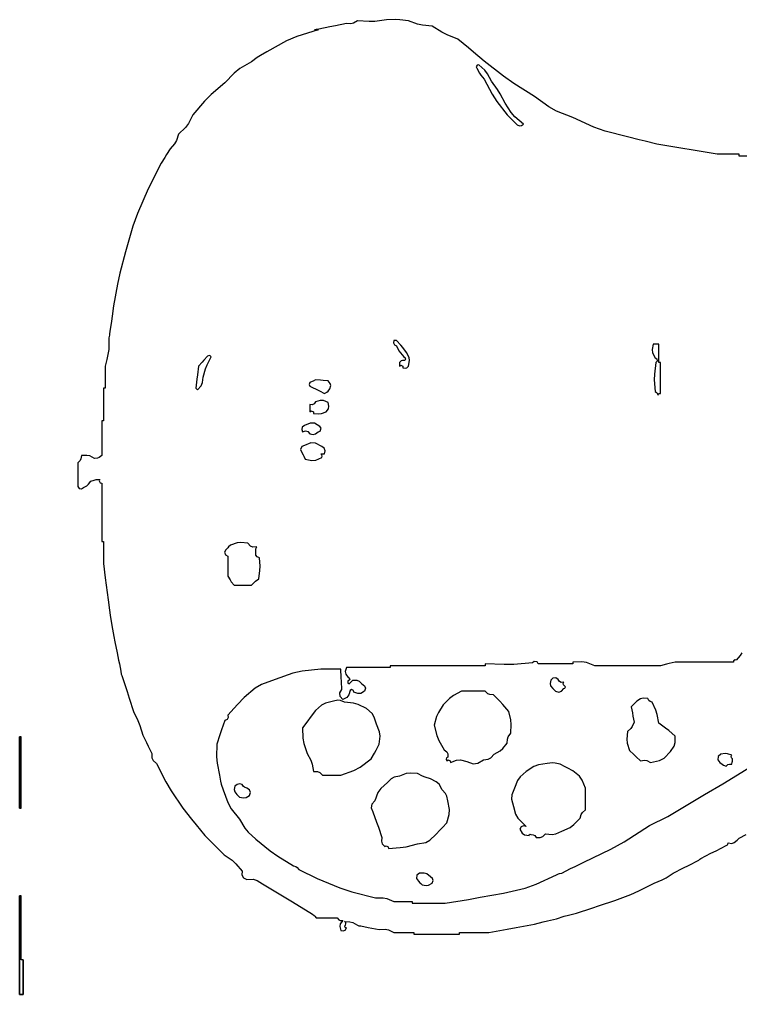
# Model space of a CAD drawing. Header units: metres. Extents: x 1 to 830, y -1 to 533.
# Drawn here: x 1 to 396, y -1 to 533 of the extents above; entities that cross this region are included whole.
import ezdxf

# ---------------------------------------------------------------- set-up
doc = ezdxf.new("R2010")
doc.units = ezdxf.units.M

msp = doc.modelspace()

# ---------------------------------------------------------------- linework, layer by layer
for p, q in [((171, 528.7), (165, 527.5)), ((174, 529.3), (171, 528.7)), ((180, 530.5), (174, 529.3)), ((182.467457, 530.322085), (180, 530.5)), ((183.906556, 530.68186), (182.467457, 530.322085)), ((186, 532), (183.906556, 530.68186)), ((192.39161, 531.616173), (186, 532)), ((195.644827, 531.717836), (192.39161, 531.616173)), ((202, 532.5), (195.644827, 531.717836)), ((206.798834, 532.72626), (202, 532.5)), ((209.236622, 532.624686), (206.798834, 532.72626)), ((214, 532), (209.236622, 532.624686)), ((219.020172, 530.18951), (214, 532)), ((221.694125, 529.572444), (219.020172, 530.18951)), ((227, 529), (221.694125, 529.572444)), ((232.324155, 525.705553), (227, 529)), ((152.854767, 523.412725), (147.128877, 520.958773)), ((164.5, 527), (152.854767, 523.412725)), ((163.5, 527.2), (162.5, 527)), ((162.5, 527), (163.3, 527)), ((163.3, 527), (163.7, 527)), ((164, 527.3), (163.5, 527.2)), ((163.7, 527), (164.5, 527)), ((165, 527.5), (164, 527.3)), ((235.16995, 524.282656), (232.324155, 525.705553)), ((241, 522), (235.16995, 524.282656)), ((147.128877, 520.958773), (136.5, 515)), ((246.793267, 517.191875), (241, 522)), ((132.944582, 513.061185), (131.225432, 511.948794)), ((136.5, 515), (132.944582, 513.061185)), ((249.693278, 514.791866), (246.793267, 517.191875)), ((255.5, 510), (249.693278, 514.791866)), ((128, 509.5), (121.581217, 505.812287)), ((131.225432, 511.948794), (128, 509.5)), ((251.624694, 507.816043), (251.121982, 506.810619)), ((252.5, 508), (251.624694, 507.816043)), ((255.861132, 504.91734), (252.5, 508)), ((266.122257, 501.692915), (255.5, 510)), ((118.552605, 503.410285), (113.5, 498)), ((121.581217, 505.812287), (118.552605, 503.410285)), ((251.121982, 506.810619), (251.5, 506)), ((251.5, 506), (252.805143, 503.427725)), ((252.805143, 503.427725), (253.62757, 502.194084)), ((253.62757, 502.194084), (255.5, 500)), ((257.339547, 503.016521), (255.861132, 504.91734)), ((259.5, 499), (257.339547, 503.016521)), ((113.5, 498), (105.903185, 491.652685)), ((255.5, 500), (259.896686, 491.844686)), ((262.773712, 494.382337), (259.5, 499)), ((271.646443, 497.775764), (266.122257, 501.692915)), ((283, 490.5), (271.646443, 497.775764)), ((105.903185, 491.652685), (102.347315, 488.096815)), ((259.896686, 491.844686), (262.425241, 487.90014)), ((264.28384, 491.966133), (262.773712, 494.382337)), ((267, 487), (264.28384, 491.966133)), ((102.347315, 488.096815), (96, 480.5)), ((262.425241, 487.90014), (268, 480.5)), ((270.190644, 481.805792), (267, 487)), ((290.790536, 484.929762), (283, 490.5)), ((96, 480.5), (93.594638, 475.799549)), ((268, 480.5), (270.2, 478.3)), ((272.299163, 479.380996), (270.190644, 481.805792)), ((295.110767, 482.563922), (290.790536, 484.929762)), ((304, 479), (295.110767, 482.563922)), ((93.594638, 475.799549), (91.893416, 473.566695)), ((270.2, 478.3), (271.3, 477.2)), ((271.3, 477.2), (273.5, 475)), ((277, 475.5), (272.299163, 479.380996)), ((275.834316, 474.699262), (277, 475.5)), ((315.562423, 473.713189), (304, 479)), ((88, 470), (86.957501, 466.479603)), ((91.893416, 473.566695), (88, 470)), ((273.5, 475), (274.843263, 474.557683)), ((274.843263, 474.557683), (275.834316, 474.699262)), ((321.664326, 471.577523), (315.562423, 473.713189)), ((334, 468.5), (321.664326, 471.577523)), ((85.967172, 464.719018), (83.5, 462)), ((86.957501, 466.479603), (85.967172, 464.719018)), ((340.4, 466.9), (334, 468.5)), ((343.6, 466.1), (340.4, 466.9)), ((350, 464.5), (343.6, 466.1)), ((363.208265, 462.350178), (350, 464.5)), ((83.5, 462), (81.5, 458.8)), ((369.808456, 461.250146), (363.208265, 462.350178)), ((383, 459), (369.808456, 461.250146)), ((78.5, 454), (75.7, 448.4)), ((80.5, 457.2), (78.5, 454)), ((81.5, 458.8), (80.5, 457.2)), ((387.8, 459), (383, 459)), ((390.2, 459), (387.8, 459)), ((395, 459), (390.2, 459)), ((395, 458.6), (395, 459)), ((395, 458.4), (395, 458.6)), ((395, 458), (395, 458.4)), ((400.6, 458), (395, 458)), ((75.7, 448.4), (74.3, 445.6)), ((74.3, 445.6), (71.5, 440)), ((71.5, 440), (65.652576, 426.537176)), ((65.652576, 426.537176), (63.133271, 419.583894)), ((63.133271, 419.583894), (59, 405.5)), ((59, 405.5), (56.019995, 393.790193)), ((56.019995, 393.790193), (54.717278, 387.877865)), ((54.717278, 387.877865), (52.5, 376)), ((52.5, 376), (51.7, 370.4)), ((51.7, 370.4), (51.3, 367.6)), ((51.3, 367.6), (50.5, 362)), ((50.2, 359.9), (50, 358.5)), ((50, 358.5), (50, 355.9)), ((50.3, 360.6), (50.2, 359.9)), ((50.5, 362), (50.3, 360.6)), ((50, 355.9), (50, 354.6)), ((50, 354.6), (50, 352)), ((206, 357), (205.770536, 355.678128)), ((205.770536, 355.678128), (206.304824, 354.609552)), ((206.6, 357), (206, 357)), ((206.304824, 354.609552), (207.5, 354)), ((206.9, 357), (206.6, 357)), ((207.5, 357), (206.9, 357)), ((209.853646, 354.538222), (207.5, 357)), ((207.5, 354), (208.805143, 351.427725)), ((210.961747, 353.228649), (209.853646, 354.538222)), ((213, 350.5), (210.961747, 353.228649)), ((348, 355), (347.43574, 352.026515)), ((349.2, 355), (348, 355)), ((349.8, 355), (349.2, 355)), ((351, 355), (349.8, 355)), ((351, 351), (351, 355)), ((49.2, 348.4), (48.8, 346.6)), ((50, 352), (49.2, 348.4)), ((104, 348.5), (101.99725, 346.302503)), ((103.822295, 343.774175), (106, 348)), ((104.774603, 348.782824), (104, 348.5)), ((105.44962, 348.61407), (104.774603, 348.782824)), ((106, 348), (105.44962, 348.61407)), ((208.805143, 351.427725), (209.62757, 350.194084)), ((209.62757, 350.194084), (211.5, 348)), ((211.5, 348), (212.135711, 347.474765)), ((212.135711, 347.474765), (212.313752, 346.762601)), ((214.305775, 347.769624), (213, 350.5)), ((214.544776, 345.977116), (214.305775, 347.769624)), ((347.43574, 352.026515), (347.676373, 350.221766)), ((347.676373, 350.221766), (349, 347.5)), ((349, 347.5), (349.913717, 347.047098)), ((349.913717, 347.047098), (350.169238, 345.769493)), ((351, 349), (351, 351)), ((351, 345), (351, 349)), ((48.8, 346.6), (48, 343)), ((48, 343), (48, 338.2)), ((99, 343), (98.410364, 338.198716)), ((100.997247, 345.2025), (99, 343)), ((101.99725, 346.302503), (100.997247, 345.2025)), ((102.908516, 341.540494), (103.822295, 343.774175)), ((209.919788, 345.868327), (209, 345)), ((209, 345), (209, 344.2)), ((209, 344.2), (209, 343.8)), ((209, 343.8), (209, 343)), ((209, 343), (209.76883, 343.457056)), ((209.76883, 343.457056), (210.904347, 342.889298)), ((210.743174, 346.142789), (209.919788, 345.868327)), ((212, 346), (210.743174, 346.142789)), ((210.904347, 342.889298), (211, 342)), ((211, 342), (212.256826, 341.857211)), ((212.313752, 346.762601), (212, 346)), ((212.256826, 341.857211), (213.080212, 342.131673)), ((213.080212, 342.131673), (214, 343)), ((214, 343), (214.544776, 345.977116)), ((349.5, 345), (348.717836, 338.644827)), ((350.169238, 345.769493), (349.5, 345)), ((351.4, 345), (351, 345)), ((351.6, 345), (351.4, 345)), ((352, 345), (351.6, 345)), ((352, 338.2), (352, 345)), ((48, 338.2), (48, 335.8)), ((98.410364, 338.198716), (98.110362, 335.798693)), ((101.250904, 333.963892), (101.5, 337)), ((101.5, 337), (102.908516, 341.540494)), ((348.717836, 338.644827), (348.616173, 335.39161)), ((352, 334.8), (352, 338.2)), ((47.4, 331), (47, 331)), ((47, 331), (47, 323.8)), ((47.6, 331), (47.4, 331)), ((48, 331), (47.6, 331)), ((48, 335.8), (48, 331)), ((98.110362, 335.798693), (97.5, 331)), ((97.5, 331), (97.9, 330.6)), ((98.5, 330), (100.526771, 332.274247)), ((100.526771, 332.274247), (101.250904, 333.963892)), ((160, 334), (159.607047, 332.99721)), ((159.607047, 332.99721), (160.023868, 331.955156)), ((161.240755, 334.510418), (160, 334)), ((160.023868, 331.955156), (161, 331.5)), ((161, 331.5), (163.8, 330.1)), ((161.847212, 334.813647), (161.240755, 334.510418)), ((163, 335.5), (161.847212, 334.813647)), ((165.798229, 335.276581), (163, 335.5)), ((167.198425, 335.176567), (165.798229, 335.276581)), ((170, 335), (167.198425, 335.176567)), ((171.120856, 333.535868), (170, 335)), ((171, 330.5), (171.395261, 332.301047)), ((171.395261, 332.301047), (171.120856, 333.535868)), ((348.616173, 335.39161), (349, 329)), ((352, 328), (352, 334.8)), ((97.9, 330.6), (98.1, 330.4)), ((98.1, 330.4), (98.5, 330)), ((163.8, 330.1), (165.2, 329.4)), ((165.2, 329.4), (168, 328)), ((168, 328), (169.371453, 328.747741)), ((169.371453, 328.747741), (170.017206, 329.285868)), ((170.017206, 329.285868), (171, 330.5)), ((349, 329), (349.89279, 328.549527)), ((349.89279, 328.549527), (350.317527, 327.983211)), ((350.317527, 327.983211), (350.5, 327)), ((350.5, 327), (350.86389, 327.622562)), ((350.86389, 327.622562), (351.285369, 327.903548)), ((351.285369, 327.903548), (352, 328)), ((47, 323.8), (47, 320.2)), ((161.321872, 321.770536), (160, 322)), ((160, 322), (160, 320.4)), ((160, 320.4), (160, 319.6)), ((162.390448, 322.304824), (161.321872, 321.770536)), ((163, 323.5), (162.390448, 322.304824)), ((165.717415, 324.204027), (163, 323.5)), ((167.410238, 324.083111), (165.717415, 324.204027)), ((170, 323), (167.410238, 324.083111)), ((170.469046, 321.015058), (170, 323)), ((170.196405, 319.651852), (170.469046, 321.015058)), ((47, 320.2), (47, 313)), ((160, 319.6), (160, 318)), ((160, 318), (160.76883, 318.457056)), ((160.76883, 318.457056), (161.904347, 317.889298)), ((161.904347, 317.889298), (162, 317)), ((162, 317), (164.826374, 316.892255)), ((164.826374, 316.892255), (166.316849, 317.10518)), ((166.316849, 317.10518), (169, 318)), ((169, 318), (170.196405, 319.651852)), ((46.4, 313), (46, 313)), ((46, 313), (46, 305.4)), ((46.6, 313), (46.4, 313)), ((47, 313), (46.6, 313)), ((155.865158, 309.587787), (155.518379, 308.37406)), ((157, 310.5), (155.865158, 309.587787)), ((160.138241, 311.82342), (157, 310.5)), ((162.538561, 311.682225), (160.138241, 311.82342)), ((165.5, 310), (162.538561, 311.682225)), ((166.229435, 308.966596), (165.5, 310)), ((46, 305.4), (46, 301.6)), ((155.518379, 308.37406), (156, 307)), ((156, 307), (157.525201, 307.627504)), ((157.525201, 307.627504), (158.94953, 307.271422)), ((158.94953, 307.271422), (160, 306)), ((160, 306), (161.78838, 305.550894)), ((161.78838, 305.550894), (163.070148, 305.835731)), ((163.070148, 305.835731), (164.5, 307)), ((164.5, 307), (165.703591, 307.389063)), ((165.703591, 307.389063), (166.229435, 308.966596)), ((46, 301.6), (46, 294)), ((155.595352, 298.910963), (154.957821, 297.423391)), ((157, 299.5), (155.595352, 298.910963)), ((160.523203, 300.937721), (157, 299.5)), ((163.147183, 300.799617), (160.523203, 300.937721)), ((166.5, 299), (163.147183, 300.799617)), ((167.903988, 298.025927), (166.5, 299)), ((35, 294), (34.654743, 292.24478)), ((37.860441, 294.133713), (35, 294)), ((39.44551, 293.794055), (37.860441, 294.133713)), ((42, 292.5), (39.44551, 293.794055)), ((46, 294), (44.650193, 292.952135)), ((154.957821, 297.423391), (155.5, 296)), ((155.5, 296), (156.3, 294.4)), ((156.3, 294.4), (156.7, 293.6)), ((156.7, 293.6), (157.5, 292)), ((166.61407, 294.44962), (166, 295)), ((166, 295), (166.8, 295)), ((166.5, 293), (166.782824, 293.774603)), ((166.782824, 293.774603), (166.61407, 294.44962)), ((166.8, 295), (167.2, 295)), ((167.2, 295), (168, 295)), ((168.417313, 296.657061), (167.903988, 298.025927)), ((168, 295), (168.417313, 296.657061)), ((34.197022, 291.329337), (33, 290)), ((33, 290), (33, 284.8)), ((34.654743, 292.24478), (34.197022, 291.329337)), ((43.705985, 292.598057), (42, 292.5)), ((44.650193, 292.952135), (43.705985, 292.598057)), ((157.5, 292), (161.055929, 291.310531)), ((161.055929, 291.310531), (163.182148, 291.546778)), ((163.182148, 291.546778), (166.5, 293)), ((33, 284.8), (33, 282.2)), ((33, 282.2), (33, 277)), ((37.857518, 277.534228), (38.728351, 278.296208)), ((38.728351, 278.296208), (40, 280)), ((40, 280), (41.938709, 280.633566)), ((41.938709, 280.633566), (42.966743, 280.839173)), ((42.966743, 280.839173), (45, 281)), ((45, 281), (44.542944, 280.23117)), ((44.542944, 280.23117), (45.110702, 279.095653)), ((45.110702, 279.095653), (46, 279)), ((46, 279), (46, 266.2)), ((33, 277), (33.712214, 276.013719)), ((33.712214, 276.013719), (35.006409, 275.79802)), ((35.006409, 275.79802), (36, 276.5)), ((36, 276.5), (37.857518, 277.534228)), ((46, 266.2), (46, 259.8)), ((46, 259.8), (46, 247)), ((46, 247), (46.4, 247)), ((46.4, 247), (46.6, 247)), ((46.6, 247), (47, 247)), ((47, 247), (47, 242.2)), ((120.131672, 246.187838), (116.5, 245)), ((122.200596, 246.40562), (120.131672, 246.187838)), ((126, 246), (122.200596, 246.40562)), ((127.472009, 244.427362), (126, 246)), ((47, 242.2), (47, 239.8)), ((114, 242.5), (113.320094, 241.212472)), ((113.320094, 241.212472), (113.742518, 239.733988)), ((115, 243.5), (114, 242.5)), ((115.5, 244), (115, 243.5)), ((116.5, 245), (115.5, 244)), ((128.849485, 243.876371), (127.472009, 244.427362)), ((131, 244), (128.849485, 243.876371)), ((130.388864, 242.211466), (130.501964, 242.890063)), ((130.5, 241), (130.388864, 242.211466)), ((130.493791, 239.557793), (130.5, 241)), ((130.501964, 242.890063), (131, 244)), ((47, 239.8), (47, 235)), ((47, 235), (48, 227)), ((113.742518, 239.733988), (115, 239)), ((115, 239), (115, 234.6)), ((131.166344, 238.548964), (130.493791, 239.557793)), ((132.5, 238), (131.166344, 238.548964)), ((132.718982, 233.400865), (132.5, 238)), ((115, 234.6), (115, 232.4)), ((115, 232.4), (115, 228)), ((132, 226.5), (132.617326, 231.062774)), ((132.617326, 231.062774), (132.718982, 233.400865)), ((48, 227), (48.5, 223)), ((115, 228), (116.278412, 225.920177)), ((116.278412, 225.920177), (116.983381, 224.913078)), ((116.983381, 224.913078), (118.5, 223)), ((128, 223), (129.510581, 224.496043)), ((129.510581, 224.496043), (130.316676, 225.201377)), ((130.316676, 225.201377), (132, 226.5)), ((48.5, 223), (49.5, 215)), ((118.5, 223), (122.3, 223)), ((122.3, 223), (124.2, 223)), ((124.2, 223), (128, 223)), ((49.5, 215), (50.3, 209.4)), ((50.3, 209.4), (50.7, 206.6)), ((50.7, 206.6), (51.5, 201)), ((51.5, 201), (52.688582, 194.997728)), ((52.688582, 194.997728), (53.288586, 191.997706)), ((53.288586, 191.997706), (54.5, 186)), ((54.5, 186), (55.3, 182)), ((55.3, 182), (55.7, 180)), ((392.015326, 181.720947), (392, 181)), ((392.828615, 182.26314), (392.015326, 181.720947)), ((393.5, 182), (392.828615, 182.26314)), ((395.623813, 184.563088), (393.5, 182)), ((396.549965, 186.003769), (395.623813, 184.563088)), ((55.7, 180), (56.5, 176)), ((166, 177), (155.810681, 175.99115)), ((170.4, 177), (166, 177)), ((172.6, 177), (170.4, 177)), ((177, 177), (172.6, 177)), ((177.165883, 172.598582), (177, 177)), ((180, 178), (179.416195, 175.841488)), ((189.6, 178), (180, 178)), ((194.4, 178), (189.6, 178)), ((204, 178), (194.4, 178)), ((224.8, 179), (204, 179)), ((204, 179), (204, 178.6)), ((204, 178.6), (204, 178.4)), ((204, 178.4), (204, 178)), ((235.2, 179), (224.8, 179)), ((256, 179), (235.2, 179)), ((266.393604, 179.584083), (256, 180)), ((256, 180), (256, 179.6)), ((256, 179.6), (256, 179.4)), ((256, 179.4), (256, 179)), ((271.630071, 179.684785), (266.393604, 179.584083)), ((282, 180.5), (271.630071, 179.684785)), ((282.890747, 181.328596), (282, 180.5)), ((284.426136, 181.072697), (282.890747, 181.328596)), ((285, 180), (284.426136, 181.072697)), ((292.6, 180), (285, 180)), ((296.4, 180), (292.6, 180)), ((304, 180), (296.4, 180)), ((308.863653, 181.157729), (304, 181)), ((304, 181), (304, 180.6)), ((304, 180.6), (304, 180.4)), ((304, 180.4), (304, 180)), ((311.450403, 180.726605), (308.863653, 181.157729)), ((316, 179), (311.450403, 180.726605)), ((330.4, 179), (316, 179)), ((337.6, 179), (330.4, 179)), ((352, 179), (337.6, 179)), ((355.2, 179.8), (352, 179)), ((356.8, 180.2), (355.2, 179.8)), ((360, 181), (356.8, 180.2)), ((372.8, 181), (360, 181)), ((379.2, 181), (372.8, 181)), ((392, 181), (379.2, 181)), ((56.5, 176), (56.755534, 174.370674)), ((56.755534, 174.370674), (56.95873, 173.557892)), ((56.95873, 173.557892), (57.5, 172)), ((57.5, 172), (59.9, 164.8)), ((141, 171.5), (133.593254, 168.783364)), ((150.671928, 174.860625), (141, 171.5)), ((155.810681, 175.99115), (150.671928, 174.860625)), ((177.265895, 170.398317), (177.165883, 172.598582)), ((179.416195, 175.841488), (179.693763, 174.314867)), ((179.693763, 174.314867), (181, 172.5)), ((181.5, 171), (180.8642, 170.51445)), ((181, 172.5), (181.612943, 172.344113)), ((181.896822, 171.492476), (181.5, 171)), ((181.612943, 172.344113), (181.896822, 171.492476)), ((182.7, 170.2), (183.5, 171)), ((183.5, 171), (185.650115, 171.1304)), ((185.650115, 171.1304), (187.032951, 170.577266)), ((292, 171), (291.550894, 169.21162)), ((293.040137, 172.232118), (292, 171)), ((294.688576, 172.438173), (293.040137, 172.232118)), ((296, 171.5), (294.688576, 172.438173)), ((296.609552, 170.304824), (296, 171.5)), ((129.973088, 166.653854), (124, 161.5)), ((133.593254, 168.783364), (129.973088, 166.653854)), ((176.365789, 164.10433), (177.5, 166)), ((177.5, 166), (177.265895, 170.398317)), ((180.8642, 170.51445), (180.8642, 169.48555)), ((180.8642, 169.48555), (181.5, 169)), ((182, 165.5), (181.382877, 163.014208)), ((181.5, 169), (182.3, 169.8)), ((182.810619, 165.878018), (182, 165.5)), ((182.3, 169.8), (182.7, 170.2)), ((183.816043, 165.375306), (182.810619, 165.878018)), ((187.032951, 170.577266), (188.5, 169)), ((188.5, 169), (189.903988, 168.025927)), ((189.903988, 168.025927), (190.417313, 166.657061)), ((190.417313, 166.657061), (190, 165)), ((291.550894, 169.21162), (291.835731, 167.929852)), ((291.835731, 167.929852), (293, 166.5)), ((293, 166.5), (293.6, 165.9)), ((293.6, 165.9), (293.9, 165.6)), ((293.9, 165.6), (294.5, 165)), ((297.678128, 169.770536), (296.609552, 170.304824)), ((299, 170), (297.678128, 169.770536)), ((297.853181, 164.988442), (299, 166.5)), ((298.686248, 169.237399), (299, 170)), ((298.864289, 168.525235), (298.686248, 169.237399)), ((299.5, 168), (298.864289, 168.525235)), ((299, 166.5), (299.612943, 166.655887)), ((299.896822, 167.507524), (299.5, 168)), ((299.612943, 166.655887), (299.896822, 167.507524)), ((59.9, 164.8), (61.1, 161.2)), ((61.1, 161.2), (63.5, 154)), ((124, 161.5), (120.398786, 157.701151)), ((176.54254, 162.160064), (176.365789, 164.10433)), ((178, 160.5), (176.54254, 162.160064)), ((180.289697, 161.647732), (178, 160.5)), ((181.382877, 163.014208), (180.289697, 161.647732)), ((184, 164.5), (183.816043, 165.375306)), ((186.267358, 163.688159), (184, 164.5)), ((187.898289, 163.82407), (186.267358, 163.688159)), ((190, 165), (187.898289, 163.82407)), ((236.499415, 161.071287), (233, 157.5)), ((238.591728, 162.640522), (236.499415, 161.071287)), ((243, 165), (238.591728, 162.640522)), ((248.2, 165), (243, 165)), ((250.8, 165), (248.2, 165)), ((256, 165), (250.8, 165)), ((257.452041, 163.668994), (256, 165)), ((258.53902, 163.185892), (257.452041, 163.668994)), ((260.5, 163), (258.53902, 163.185892)), ((264.011349, 159.50852), (260.5, 163)), ((294.5, 165), (296.32439, 164.478845)), ((296.32439, 164.478845), (297.853181, 164.988442)), ((341.080318, 160.83876), (339, 159.5)), ((342.534421, 161.202286), (341.080318, 160.83876)), ((345, 161), (342.534421, 161.202286)), ((345.69816, 159.926421), (345, 161)), ((118.598785, 155.80115), (115, 152)), ((120.398786, 157.701151), (118.598785, 155.80115)), ((166.447339, 157.348833), (163, 154.5)), ((168.65253, 158.451428), (166.447339, 157.348833)), ((173, 159.5), (168.65253, 158.451428)), ((175.346425, 160.042483), (173, 159.5)), ((176.775729, 159.923374), (175.346425, 160.042483)), ((179, 159), (176.775729, 159.923374)), ((183.973723, 158.488061), (179, 159)), ((186.530938, 157.742206), (183.973723, 158.488061)), ((191, 155.5), (186.530938, 157.742206)), ((194.026116, 152.808788), (191, 155.5)), ((233, 157.5), (230.359918, 153.451548)), ((265.714701, 157.704971), (264.011349, 159.50852)), ((269, 154), (265.714701, 157.704971)), ((337.2, 157.7), (336, 156.5)), ((336, 156.5), (336.612085, 153.102155)), ((337.8, 158.3), (337.2, 157.7)), ((339, 159.5), (337.8, 158.3)), ((346.299351, 159.445468), (345.69816, 159.926421)), ((347.5, 159), (346.299351, 159.445468)), ((349.435939, 154.59862), (347.5, 159)), ((63.5, 154), (65.81135, 148.930714)), ((114.695176, 149.609552), (113.5, 149)), ((115.229464, 150.678128), (114.695176, 149.609552)), ((115, 152), (115.229464, 150.678128)), ((160.208889, 150.693467), (158.808873, 148.793446)), ((163, 154.5), (160.208889, 150.693467)), ((195.285059, 150.863149), (194.026116, 152.808788)), ((196.5, 147), (195.285059, 150.863149)), ((229.314259, 151.151099), (228, 146.5)), ((230.359918, 153.451548), (229.314259, 151.151099)), ((269.978248, 149.283748), (269, 154)), ((336.612085, 153.102155), (336.912093, 151.402112)), ((336.912093, 151.402112), (337.5, 148)), ((350.15572, 152.233624), (349.435939, 154.59862)), ((351, 147.5), (350.15572, 152.233624)), ((65.81135, 148.930714), (66.818697, 146.311612)), ((66.818697, 146.311612), (68.5, 141)), ((113.5, 149), (111.652119, 143.816822)), ((158.808873, 148.793446), (156, 145)), ((156, 145), (156.137024, 139.313065)), ((198.125007, 142.867283), (196.5, 147)), ((228, 146.5), (229.440279, 140.849726)), ((270.184134, 146.813117), (269.978248, 149.283748)), ((270, 142), (270.184134, 146.813117)), ((335.783745, 144.666809), (334, 143)), ((336.544414, 145.753479), (335.783745, 144.666809)), ((337.5, 148), (336.544414, 145.753479)), ((354.723326, 144.866212), (351, 147.5)), ((356.53074, 143.460445), (354.723326, 144.866212)), ((2, 140), (1, 140)), ((1, 140), (2, 140)), ((2, 140), (1, 140)), ((1, 140), (1, 101)), ((1, 101), (1, 140)), ((1, 140), (1, 101)), ((2, 124.4), (2, 140)), ((68.5, 141), (70.5, 137)), ((110.751966, 141.216379), (109, 136)), ((111.652119, 143.816822), (110.751966, 141.216379)), ((156.137024, 139.313065), (156.660271, 136.38288)), ((198, 136), (198.459147, 140.41692)), ((198.459147, 140.41692), (198.125007, 142.867283)), ((229.440279, 140.849726), (230.581678, 138.048108)), ((268, 136.5), (268.213151, 138.831216)), ((268.213151, 138.831216), (268.66594, 140.076387)), ((268.66594, 140.076387), (270, 142)), ((334, 143), (333.56846, 138.803123)), ((333.56846, 138.803123), (333.783998, 136.539968)), ((360, 140.5), (356.53074, 143.460445)), ((360.090056, 136.957135), (360, 140.5)), ((70.5, 137), (71.5, 135)), ((71.5, 135), (73.5, 131)), ((109, 136), (108.900265, 129.174309)), ((156.660271, 136.38288), (158.5, 131)), ((196.230856, 132.782838), (198, 136)), ((230.581678, 138.048108), (233.5, 133)), ((264.152308, 132.413885), (265.626514, 133.67749)), ((265.626514, 133.67749), (268, 136.5)), ((333.783998, 136.539968), (335, 132.5)), ((357.5, 132), (359.493827, 134.929958)), ((359.493827, 134.929958), (360.090056, 136.957135)), ((73.5, 131), (73.486945, 128.583426)), ((73.486945, 128.583426), (74.170709, 127.079144)), ((108.900265, 129.174309), (109.206578, 125.702765)), ((158.5, 131), (160.543338, 127.287215)), ((193.5, 128), (195.330689, 131.182542)), ((195.330689, 131.182542), (196.230856, 132.782838)), ((233.5, 133), (234.925278, 131.91899)), ((234.864289, 128.474765), (234.686248, 127.762601)), ((235.5, 129), (234.864289, 128.474765)), ((234.925278, 131.91899), (235.490358, 130.788828)), ((235.490358, 130.788828), (235.5, 129)), ((257.651553, 127.911419), (259.079933, 128.625609)), ((259.079933, 128.625609), (261, 130.5)), ((261, 130.5), (264.152308, 132.413885)), ((335, 132.5), (337.389882, 130.289013)), ((337.389882, 130.289013), (338.589933, 129.188967)), ((338.589933, 129.188967), (341, 127)), ((351.400818, 127.049756), (353.964094, 128.447907)), ((353.964094, 128.447907), (357.5, 132)), ((383.602632, 129.347888), (383.389617, 127.430751)), ((385, 130.5), (383.602632, 129.347888)), ((387.377705, 130.882779), (385, 130.5)), ((388.718448, 130.771051), (387.377705, 130.882779)), ((391, 130), (388.718448, 130.771051)), ((390.686248, 129.237399), (391, 130)), ((390.864289, 128.525235), (390.686248, 129.237399)), ((391.5, 128), (390.864289, 128.525235)), ((2, 116.6), (2, 124.4)), ((74.170709, 127.079144), (76, 125.5)), ((76, 125.5), (81.216872, 115.377537)), ((109.206578, 125.702765), (110.5, 119)), ((160.543338, 127.287215), (161.282031, 125.176664)), ((161.282031, 125.176664), (162, 121)), ((184.062818, 121.576162), (187.510237, 123.456572)), ((187.510237, 123.456572), (193.5, 128)), ((234.686248, 127.762601), (235, 127)), ((235, 127), (235.76883, 127.457056)), ((235.76883, 127.457056), (236.904347, 126.889298)), ((236.904347, 126.889298), (237, 126)), ((237, 126), (240.366018, 127.292254)), ((240.366018, 127.292254), (242.511554, 127.411451)), ((242.511554, 127.411451), (246, 126.5)), ((246, 126.5), (249.436417, 125.354995)), ((249.436417, 125.354995), (251.89874, 125.628586)), ((251.89874, 125.628586), (255, 127.5)), ((255, 127.5), (257.651553, 127.911419)), ((282.582749, 123.780496), (278.5, 121)), ((285.114431, 124.771154), (282.582749, 123.780496)), ((290, 125.5), (285.114431, 124.771154)), ((292.795303, 125.757453), (290, 125.5)), ((294.269668, 125.652141), (292.795303, 125.757453)), ((297, 125), (294.269668, 125.652141)), ((299.8, 123.6), (297, 125)), ((301.2, 122.9), (299.8, 123.6)), ((304, 121.5), (301.2, 122.9)), ((341, 127), (343.217616, 127.286666)), ((343.217616, 127.286666), (344.525217, 127.04892)), ((344.525217, 127.04892), (346.5, 126)), ((346.5, 126), (351.400818, 127.049756)), ((383.389617, 127.430751), (384.5, 126)), ((384.5, 126), (385.778457, 125.017377)), ((385.778457, 125.017377), (386.50437, 124.602569)), ((386.05733, 114.404963), (406, 126.5)), ((386.50437, 124.602569), (388, 124)), ((388, 124), (388.897187, 124.891659)), ((388.897187, 124.891659), (389.747255, 125.175015)), ((389.747255, 125.175015), (391, 125)), ((391, 125), (391.25494, 126.18954)), ((391.25494, 126.18954), (391.355363, 126.792076)), ((391.355363, 126.792076), (391.5, 128)), ((110.5, 119), (111.011068, 115.741348)), ((162, 121), (164.150515, 121.123629)), ((164.150515, 121.123629), (165.527991, 120.572638)), ((165.527991, 120.572638), (167, 119)), ((167, 119), (171, 119)), ((171, 119), (173, 119)), ((173, 119), (177, 119)), ((177, 119), (184.062818, 121.576162)), ((206.111563, 117.886051), (204.602528, 117.073493)), ((209, 118.5), (206.111563, 117.886051)), ((212.789232, 119.914823), (209, 118.5)), ((214.962425, 120.240802), (212.789232, 119.914823)), ((219, 120), (214.962425, 120.240802)), ((221.700003, 118.589331), (219, 120)), ((223.116411, 117.982299), (221.700003, 118.589331)), ((226, 117), (223.116411, 117.982299)), ((275.115524, 118.125053), (273.665074, 116.116738)), ((278.5, 121), (275.115524, 118.125053)), ((307.625405, 118.477346), (304, 121.5)), ((309.186966, 116.358085), (307.625405, 118.477346)), ((2, 101), (2, 116.6)), ((81.216872, 115.377537), (84.136731, 110.443982)), ((111.011068, 115.741348), (111.417459, 114.115783)), ((111.417459, 114.115783), (112.5, 111)), ((119, 113), (118.550894, 111.21162)), ((120.278521, 114.041817), (119, 113)), ((121.381626, 114.317593), (120.278521, 114.041817)), ((123, 114), (121.381626, 114.317593)), ((123.69816, 112.926421), (123, 114)), ((124.299351, 112.445468), (123.69816, 112.926421)), ((125.5, 112), (124.299351, 112.445468)), ((202.5, 115), (198.827715, 111.782187)), ((204.602528, 117.073493), (202.5, 115)), ((229.190728, 115.470539), (226, 117)), ((230.720575, 114.058373), (229.190728, 115.470539)), ((232.5, 111), (230.720575, 114.058373)), ((273.665074, 116.116738), (272, 112)), ((311, 112), (309.186966, 116.358085)), ((376.056877, 108.404692), (386.05733, 114.404963)), ((84.136731, 110.443982), (90.5, 101)), ((112.5, 111), (115.00388, 104.09706)), ((118.550894, 111.21162), (118.835731, 109.929852)), ((118.835731, 109.929852), (120, 108.5)), ((120, 108.5), (120.6, 107.9)), ((120.6, 107.9), (120.9, 107.6)), ((120.9, 107.6), (121.5, 107)), ((121.5, 107), (123.71295, 106.679292)), ((123.71295, 106.679292), (125.041568, 106.920859)), ((125.041568, 106.920859), (127, 108)), ((126.903988, 111.025927), (125.5, 112)), ((127.417313, 109.657061), (126.903988, 111.025927)), ((127, 108), (127.417313, 109.657061)), ((197.266492, 109.551868), (195.5, 105)), ((198.827715, 111.782187), (197.266492, 109.551868)), ((234.297549, 109.007811), (232.5, 111)), ((234.984778, 107.633353), (234.297549, 109.007811)), ((235.5, 105), (234.984778, 107.633353)), ((270.609856, 108.244005), (270.491452, 105.87593)), ((272, 112), (270.609856, 108.244005)), ((311, 107.2), (311, 112)), ((311, 104.8), (311, 107.2)), ((356, 96.5), (376.056877, 108.404692)), ((115.00388, 104.09706), (116.900986, 100.724428)), ((193.849174, 103.212607), (193.518102, 101.22618)), ((195.5, 105), (193.849174, 103.212607)), ((236.447213, 100.290139), (235.5, 105)), ((270.491452, 105.87593), (271.5, 102)), ((271.5, 102), (272.604472, 97.750278)), ((311, 100), (311, 104.8)), ((1, 101), (2, 101)), ((2, 101), (1, 101)), ((1, 101), (2, 101)), ((90.5, 101), (95.257575, 94.966304)), ((116.900986, 100.724428), (121.5, 95)), ((193.518102, 101.22618), (194.5, 99)), ((194.5, 99), (196.495803, 93.398503)), ((235, 93), (236.335738, 97.614738)), ((236.335738, 97.614738), (236.447213, 100.290139)), ((272.604472, 97.750278), (273.864501, 95.573865)), ((308, 95.5), (308.570554, 97.586736)), ((308.570554, 97.586736), (309.293226, 98.670744)), ((309.293226, 98.670744), (311, 100)), ((352, 94.5), (356, 96.5)), ((95.257575, 94.966304), (97.657813, 91.966006)), ((97.657813, 91.966006), (102.5, 86)), ((121.5, 95), (124.404468, 90.112867)), ((196.495803, 93.398503), (197.495805, 90.5985)), ((232.618032, 90.38347), (235, 93)), ((273.864501, 95.573865), (277, 92.5)), ((275.770435, 90.813937), (275, 89.5)), ((277.017194, 91.348263), (275.770435, 90.813937)), ((277, 92.5), (277.6, 91.9)), ((278.5, 91), (277.017194, 91.348263)), ((277.6, 91.9), (277.9, 91.6)), ((277.9, 91.6), (278.5, 91)), ((302.466806, 90.471712), (304.618478, 91.977883)), ((304.618478, 91.977883), (308, 95.5)), ((332.116219, 82.634301), (346, 91.5)), ((346, 91.5), (350, 93.5)), ((350, 93.5), (352, 94.5)), ((102.5, 86), (106.7, 81.8)), ((124.404468, 90.112867), (126.284784, 87.814703)), ((126.284784, 87.814703), (130.5, 84)), ((197.495805, 90.5985), (199.5, 85)), ((225.777188, 83.399438), (229, 86.5)), ((229, 86.5), (231.417917, 89.083346)), ((231.417917, 89.083346), (232.618032, 90.38347)), ((275, 89.5), (276.211197, 87.38033)), ((276.211197, 87.38033), (277.593793, 86.412513)), ((277.593793, 86.412513), (280, 86)), ((280, 86), (280.049819, 86.44443)), ((280.049819, 86.44443), (280.614565, 86.726803)), ((280.614565, 86.726803), (281, 86.5)), ((281, 86.5), (282.341024, 86.459335)), ((282.341024, 86.459335), (283.162854, 86.048421)), ((283.162854, 86.048421), (284, 85)), ((286.150515, 84.876371), (287.527991, 85.427362)), ((287.527991, 85.427362), (289, 87)), ((289, 87), (292.63464, 86.669251)), ((292.63464, 86.669251), (294.669097, 87.008327)), ((294.669097, 87.008327), (298, 88.5)), ((298, 88.5), (302.466806, 90.471712)), ((395, 84.5), (399, 86.5)), ((106.7, 81.8), (108.8, 79.7)), ((130.5, 84), (138.253264, 77.615104)), ((199.5, 85), (199.199273, 82.933708)), ((199.199273, 82.933708), (199.611526, 81.559532)), ((199.611526, 81.559532), (201, 80)), ((201, 80), (201.76883, 80.457056)), ((201.76883, 80.457056), (202.904347, 79.889298)), ((212.716576, 79.92565), (219, 81.5)), ((219, 81.5), (223.414137, 82.217913)), ((223.414137, 82.217913), (225.777188, 83.399438)), ((284, 85), (286.150515, 84.876371)), ((324.862308, 78.604351), (332.116219, 82.634301)), ((382.4, 77.7), (388, 80.5)), ((388, 80.5), (388.622562, 80.86389)), ((388.622562, 80.86389), (388.903548, 81.285369)), ((388.903548, 81.285369), (389, 82)), ((389, 82), (391.068501, 81.714864)), ((391.068501, 81.714864), (392.430042, 82.123326)), ((392.430042, 82.123326), (394, 83.5)), ((394, 83.5), (394.4, 83.9)), ((394.4, 83.9), (394.6, 84.1)), ((394.6, 84.1), (395, 84.5)), ((108.8, 79.7), (113, 75.5)), ((113, 75.5), (117.445703, 72.467554)), ((138.253264, 77.615104), (142.397294, 74.683961)), ((202.904347, 79.889298), (203, 79)), ((203, 79), (209.464188, 79.417464)), ((209.464188, 79.417464), (212.716576, 79.92565)), ((310, 71.5), (324.862308, 78.604351)), ((374, 73.5), (379.6, 76.3)), ((379.6, 76.3), (382.4, 77.7)), ((117.445703, 72.467554), (119.517632, 70.602818)), ((119.517632, 70.602818), (123, 66.5)), ((142.397294, 74.683961), (151, 69.5)), ((151, 69.5), (152.34922, 68.990486)), ((305.2, 69.1), (310, 71.5)), ((364.6, 68.3), (367.4, 69.7)), ((367.4, 69.7), (373, 72.5)), ((373, 72.5), (373.4, 72.9)), ((373.4, 72.9), (373.6, 73.1)), ((373.6, 73.1), (374, 73.5)), ((123, 66.5), (122.832201, 64.447722)), ((122.832201, 64.447722), (123.668852, 62.941752)), ((152.34922, 68.990486), (153.010749, 68.549467)), ((153.010749, 68.549467), (154, 67.5)), ((154, 67.5), (158, 65.5)), ((158, 65.5), (160, 64.5)), ((160, 64.5), (164, 62.5)), ((218.603745, 64.346539), (218.390999, 62.431823)), ((220, 65.5), (218.603745, 64.346539)), ((222.529809, 65.508221), (220, 65.5)), ((223.981085, 65.024462), (222.529809, 65.508221)), ((226, 63.5), (223.981085, 65.024462)), ((283.882648, 59.307267), (295, 64.5)), ((295, 64.5), (296.108661, 65.108991)), ((296.108661, 65.108991), (296.747676, 65.321996)), ((296.747676, 65.321996), (298, 65.5)), ((298, 65.5), (302.8, 67.9)), ((302.8, 67.9), (305.2, 69.1)), ((355.019553, 62.923948), (359, 65.5)), ((359, 65.5), (364.6, 68.3)), ((123.668852, 62.941752), (125.5, 62)), ((125.5, 62), (129.042865, 62.090056)), ((129.042865, 62.090056), (131.070042, 61.493827)), ((131.070042, 61.493827), (134, 59.5)), ((134, 59.5), (145.038123, 52.963959)), ((164, 62.5), (176.441017, 57.332689)), ((218.390999, 62.431823), (219.5, 61)), ((219.5, 61), (220.3, 60.2)), ((220.3, 60.2), (220.7, 59.8)), ((220.7, 59.8), (221.5, 59)), ((221.5, 59), (223.71295, 58.679292)), ((223.71295, 58.679292), (225.041568, 58.920859)), ((225.041568, 58.920859), (227, 60)), ((227.134842, 62.587787), (226, 63.5)), ((227, 60), (227.481621, 61.37406)), ((227.481621, 61.37406), (227.134842, 62.587787)), ((277.955094, 57.263283), (283.882648, 59.307267)), ((340.14949, 55.679239), (348.5, 60)), ((348.5, 60), (352.884126, 61.805391)), ((352.884126, 61.805391), (355.019553, 62.923948)), ((176.441017, 57.332689), (182.916101, 55.208052)), ((182.916101, 55.208052), (196, 52)), ((253.21877, 52.193454), (266, 54.5)), ((266, 54.5), (277.955094, 57.263283)), ((327, 50.5), (335.817051, 53.764906)), ((335.817051, 53.764906), (340.14949, 55.679239)), ((2, 53), (1, 53)), ((1, 53), (2, 53)), ((2, 53), (1, 53)), ((1, 53), (1, -1)), ((1, -1), (1, 53)), ((1, 53), (1, -1)), ((2, 39), (2, 53)), ((145.038123, 52.963959), (150.538494, 49.663737)), ((150.538494, 49.663737), (161.5, 43)), ((196, 52), (200.078424, 51.919631)), ((200.078424, 51.919631), (202.20439, 51.494438)), ((202.20439, 51.494438), (206, 50)), ((206, 50), (210, 50)), ((210, 50), (212, 50)), ((212, 50), (216, 50)), ((216, 50), (216, 49.6)), ((216, 49.6), (216, 49.4)), ((216, 49.4), (216, 49)), ((216, 49), (223.2, 49)), ((223.2, 49), (226.8, 49)), ((226.8, 49), (234, 49)), ((234, 49), (246.817882, 51.093301)), ((246.817882, 51.093301), (253.21877, 52.193454)), ((318.6, 47.7), (327, 50.5)), ((161.5, 43), (162.3, 42.2)), ((301.550088, 42.500859), (306, 43.5)), ((306, 43.5), (314.4, 46.3)), ((314.4, 46.3), (318.6, 47.7)), ((2, 32), (2, 39)), ((162.3, 42.2), (162.7, 41.8)), ((162.7, 41.8), (163.5, 41)), ((163.5, 41), (168.1, 41)), ((168.1, 41), (170.4, 41)), ((170.4, 41), (175, 41)), ((175, 41), (175.837146, 39.951579)), ((175.837146, 39.951579), (176.658976, 39.540665)), ((176.672484, 37.700639), (176.39082, 36.151488)), ((176.658976, 39.540665), (178, 39.5)), ((178, 39.5), (176.672484, 37.700639)), ((179.61407, 38.44962), (179, 39)), ((179, 39), (181.907981, 38.846234)), ((179.5, 37), (179.782824, 37.774603)), ((179.782824, 37.774603), (179.61407, 38.44962)), ((181.907981, 38.846234), (183.449724, 38.405736)), ((183.449724, 38.405736), (186, 37)), ((272.992854, 35.740162), (283, 37.5)), ((283, 37.5), (287.8, 38.7)), ((287.8, 38.7), (290.2, 39.3)), ((290.2, 39.3), (295, 40.5)), ((295, 40.5), (299.341026, 41.898388)), ((299.341026, 41.898388), (301.550088, 42.500859)), ((176.39082, 36.151488), (177, 34)), ((177, 34), (178.321872, 33.770536)), ((178.321872, 33.770536), (179.390448, 34.304824)), ((179.103178, 36.507524), (179.5, 37)), ((179.387057, 35.655887), (179.103178, 36.507524)), ((180, 35.5), (179.387057, 35.655887)), ((179.390448, 34.304824), (180, 35.5)), ((186, 37), (186.751669, 36.660892)), ((186.751669, 36.660892), (187.177183, 36.554513)), ((187.177183, 36.554513), (188, 36.5)), ((188, 36.5), (192, 35.7)), ((192, 35.7), (194, 35.3)), ((194, 35.3), (198, 34.5)), ((198, 34.5), (201.248233, 34.721319)), ((201.248233, 34.721319), (203.052578, 34.383004)), ((203.052578, 34.383004), (206, 33)), ((206, 33), (210.4, 33)), ((210.4, 33), (212.6, 33)), ((212.6, 33), (217, 33)), ((217, 33), (217, 32.6)), ((217, 32.6), (217, 32.4)), ((217, 32.4), (217, 32)), ((242, 32.6), (242, 33)), ((242, 33), (248.4, 33)), ((242, 32.4), (242, 32.6)), ((242, 32), (242, 32.4)), ((248.4, 33), (251.6, 33)), ((251.6, 33), (258, 33)), ((258, 33), (267.992693, 34.840133)), ((267.992693, 34.840133), (272.992854, 35.740162)), ((2, 18), (2, 32)), ((217, 32), (227, 32)), ((227, 32), (232, 32)), ((232, 32), (242, 32)), ((2.4, 18), (2, 18)), ((2.6, 18), (2.4, 18)), ((3, 18), (2.6, 18)), ((3, -1), (3, 18)), ((3, 18), (3, -1)), ((3, -1), (3, 18)), ((1, -1), (3, -1)), ((3, -1), (1, -1)), ((1, -1), (3, -1))]:
    msp.add_line(p, q)

doc.saveas('drawing.dxf')
